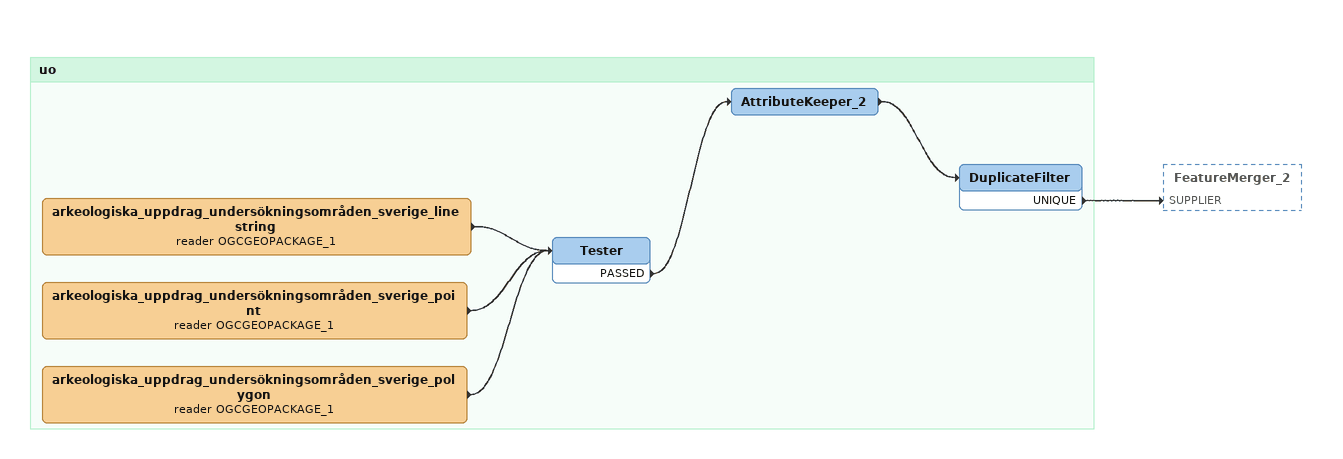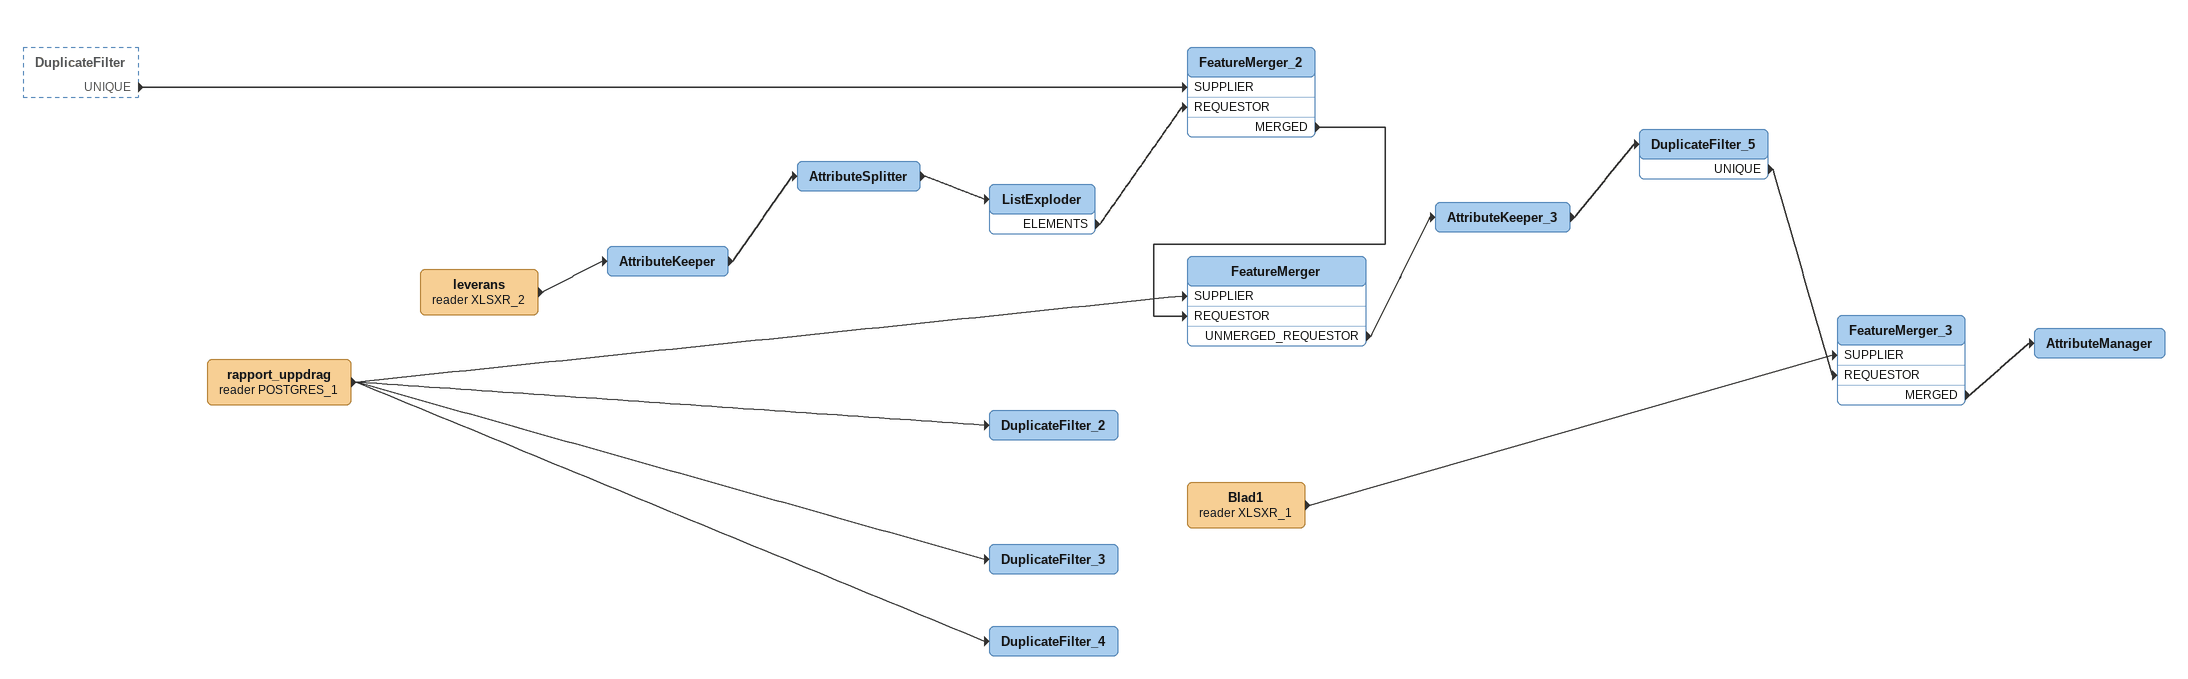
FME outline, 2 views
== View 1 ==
Bookmark: uo
arkeologiska_uppdrag_undersökningsområden_sverige_linestring (reader OGCGEOPACKAGE_1)
    -> Tester
arkeologiska_uppdrag_undersökningsområden_sverige_point (reader OGCGEOPACKAGE_1)
    -> Tester
arkeologiska_uppdrag_undersökningsområden_sverige_polygon (reader OGCGEOPACKAGE_1)
    -> Tester
Tester
    PASSED -> AttributeKeeper_2
AttributeKeeper_2
    -> DuplicateFilter
DuplicateFilter
    UNIQUE -> FeatureMerger_2 [SUPPLIER]

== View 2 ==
DuplicateFilter [outside]
    UNIQUE -> FeatureMerger_2 [SUPPLIER]
rapport_uppdrag (reader POSTGRES_1)
    -> FeatureMerger [SUPPLIER]
    -> DuplicateFilter_2
    -> DuplicateFilter_3
    -> DuplicateFilter_4
DuplicateFilter_2
DuplicateFilter_3
DuplicateFilter_4
leverans (reader XLSXR_2)
    -> AttributeKeeper
AttributeKeeper
    -> AttributeSplitter
AttributeSplitter
    -> ListExploder
ListExploder
    ELEMENTS -> FeatureMerger_2 [REQUESTOR]
FeatureMerger_2
    MERGED -> FeatureMerger [REQUESTOR]
FeatureMerger
    UNMERGED_REQUESTOR -> AttributeKeeper_3
AttributeKeeper_3
    -> DuplicateFilter_5
DuplicateFilter_5
    UNIQUE -> FeatureMerger_3 [REQUESTOR]
Blad1 (reader XLSXR_1)
    -> FeatureMerger_3 [SUPPLIER]
FeatureMerger_3
    MERGED -> AttributeManager
AttributeManager
